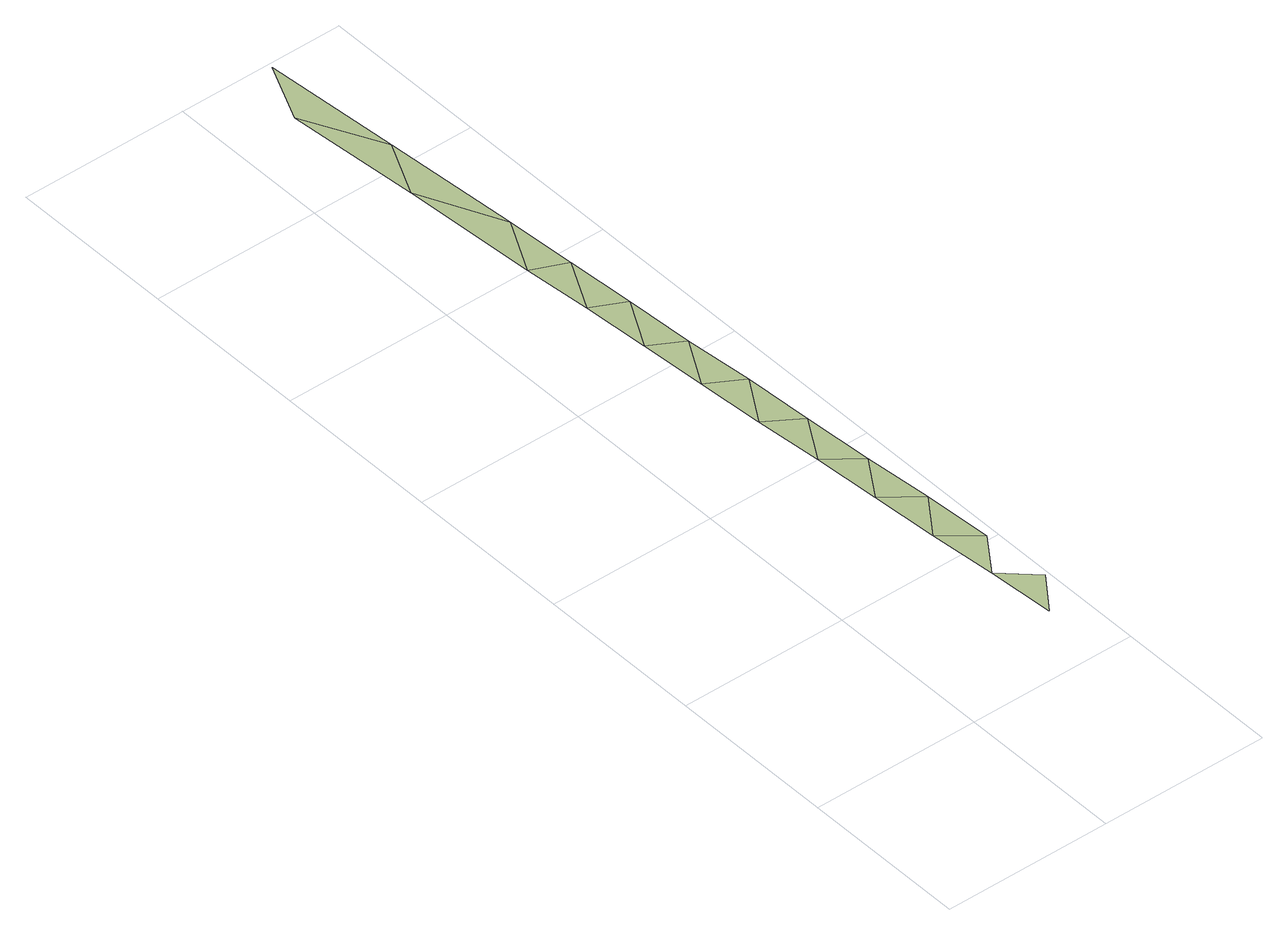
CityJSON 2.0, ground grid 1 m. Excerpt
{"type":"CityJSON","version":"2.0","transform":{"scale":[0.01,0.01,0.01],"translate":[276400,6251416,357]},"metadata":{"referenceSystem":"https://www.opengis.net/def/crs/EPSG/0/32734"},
"CityObjects":{
"terrain1":{"type":"TINRelief","geometry":[{"type":"CompositeSurface","lod":"1","boundaries":[[[0,1,2]],[[3,4,2]],[[4,5,6]],[[5,4,3]],[[7,6,8]],[[6,5,8]],[[7,9,10]],[[9,7,8]],[[11,12,10]],[[9,11,10]],[[12,13,14]],[[13,12,11]],[[15,16,14]],[[14,13,15]],[[16,17,18]],[[17,16,15]],[[18,17,19]],[[19,20,18]],[[20,19,21]],[[22,20,21]],[[21,23,22]]]}]}
},
"vertices":[
[82,40,96],[98,62,96],[79,80,96],[95,103,96],[75,120,96],[92,144,96],[72,160,96],[69,200,96],[88,185,96],[85,227,96],[65,240,96],[82,268,96],[62,280,96],[78,309,96],[59,320,96],[75,350,96],[56,360,96],[72,391,96],[52,400,96],[69,433,96],[46,481,96],[62,515,96],[39,561,96],[55,597,96]
]}
